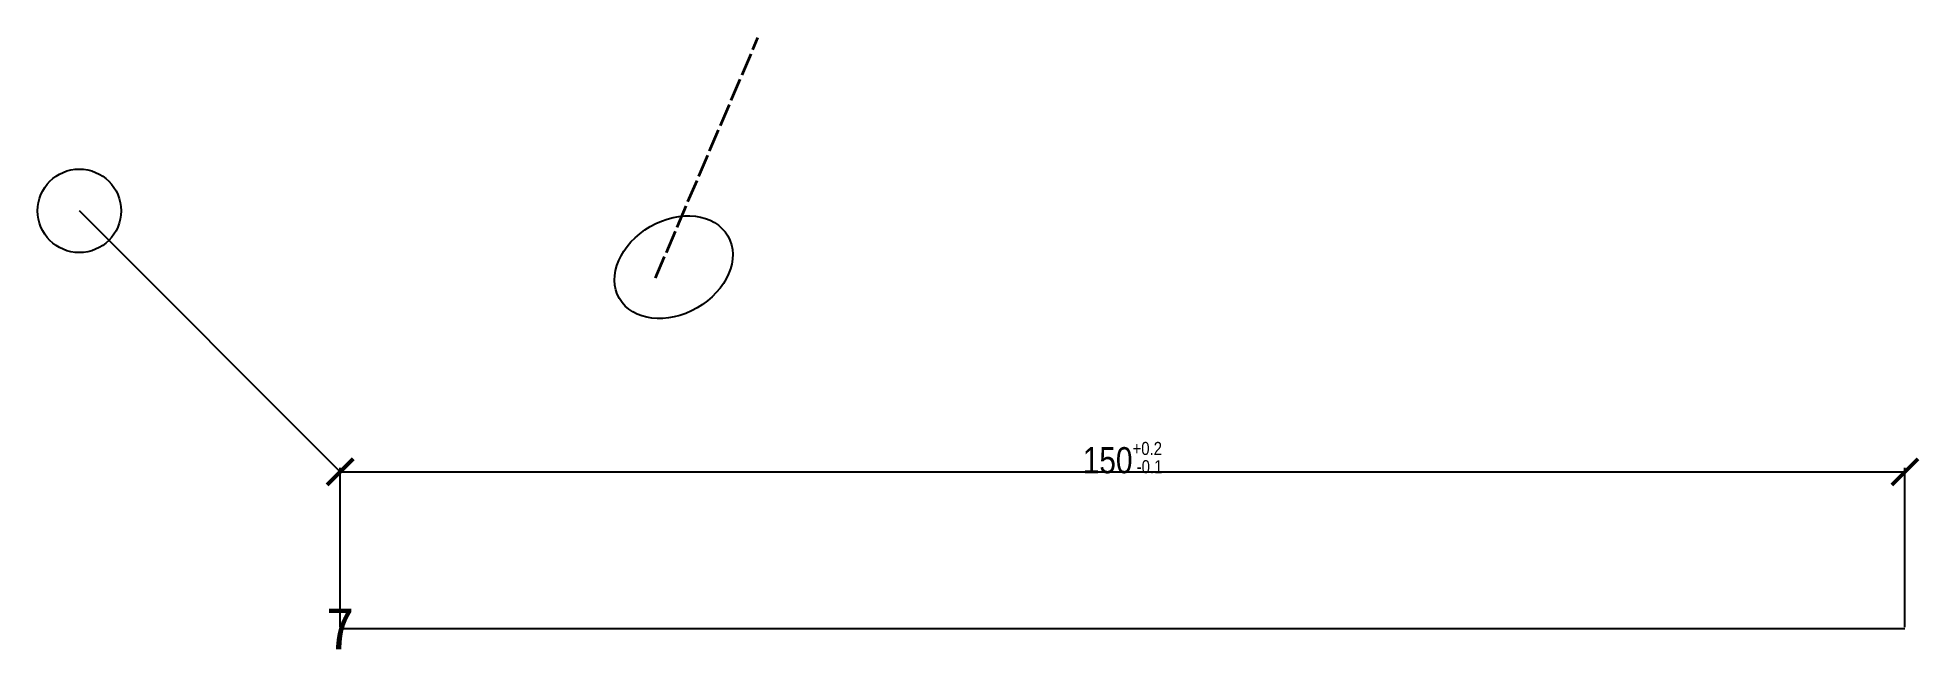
# Model space of a CAD drawing. Header units: millimetres. Extents: x -29 to 151, y -2 to 57.
import ezdxf
from ezdxf.enums import TextEntityAlignment as Align

# ---------------------------------------------------------------- set-up
doc = ezdxf.new("R2010")
doc.units = ezdxf.units.MM
doc.linetypes.add('DASHED', pattern=[1.524, 1.27, -0.254])
doc.layers.add('机械轮廓', color=3, linetype='DASHED', lineweight=35)
doc.styles.add('OpenSansCondensed-Light', font='OpenSansCondensed-Light.ttf')
doc.dimstyles.new('EZDXF', dxfattribs={"dimtxt": 0.25, "dimasz": 0.175, "dimexe": 0.375, "dimexo": 0.125, "dimgap": 0.1, "dimtad": 1, "dimlfac": 100, "dimzin": 12, "dimdsep": 46, "dimtxsty": 'OpenSansCondensed-Light', "dimblk": 'ARCHTICK', "dimcen": 2.5, "dimazin": 3, "dimtfac": 0.5, "dimtmove": 2, "dimatfit": 3})

# ---------------------------------------------------------------- blocks, each defined once
blk = doc.blocks.new('测试零件')
blk.add_circle((2, 2), 3)
at = {"layer": '机械轮廓'}
blk.add_line((1, 2), (11, 12, 3), dxfattribs=at)
blk = doc.blocks.new('_ARCHTICK')
at = {"color": 0, "linetype": 'ByBlock', "const_width": 0.15}
blk.add_lwpolyline([(-0.5, -0.5), (0.5, 0.5)], dxfattribs=at)
blk = doc.blocks.new('*D1')
at = {"color": 0}
for p, q in [((0, 0.125), (0, 15.375)), ((0, 15), (150, 15)), ((150, 0.125), (150, 15.375))]:
    blk.add_line(p, q, dxfattribs=at)
at = {"layer": 'Defpoints'}
for p in [(0, 15), (0, 0), (150, 0)]:
    blk.add_point(p, dxfattribs=at)
at = {"color": 0, "xscale": 2.5, "yscale": 2.5, "rotation": 180}
blk.add_blockref('_ARCHTICK', (0, 15), dxfattribs=at)
at = {"color": 0, "xscale": 2.5, "yscale": 2.5}
blk.add_blockref('_ARCHTICK', (150, 15), dxfattribs=at)
at = {"color": 0, "insert": (75, 16.35), "char_height": 2.5, "attachment_point": 5, "style": 'OpenSansCondensed-Light'}
blk.add_mtext('\\A0;150{\\H0.50x;\\S+0.2^  -0.1;}', dxfattribs=at)

msp = doc.modelspace()

# ---------------------------------------------------------------- linework, layer by layer
for p, q in [((0, 15), (-25, 40)), ((0, 0), (150, 0))]:
    msp.add_line(p, q)
msp.add_circle((-25, 40), 4)

# ---------------------------------------------------------------- block references
at = {"xscale": 2, "yscale": 1.5, "zscale": 3, "rotation": 30}
msp.add_blockref('测试零件', (30, 30), dxfattribs=at)

# ---------------------------------------------------------------- texts
msp.add_text('7', height=4).set_placement((0, 0), align=Align.MIDDLE_CENTER)

# ---------------------------------------------------------------- dimensions: what is measured, and where the dimension line sits
dim = msp.add_linear_dim(base=(0, 15), p1=(0, 0), p2=(150, 0), dimstyle='EZDXF', override={"dimscale": 1, "dimtxt": 2.5, "dimasz": 2.5, "dimlfac": 1, "dimtol": 1, "dimtp": 0.2, "dimtm": 0.1})
dim.commit()
dim.dimension.update_dxf_attribs({"geometry": '*D1', "text_midpoint": (75, 16.35)})

doc.saveas('drawing.dxf')
